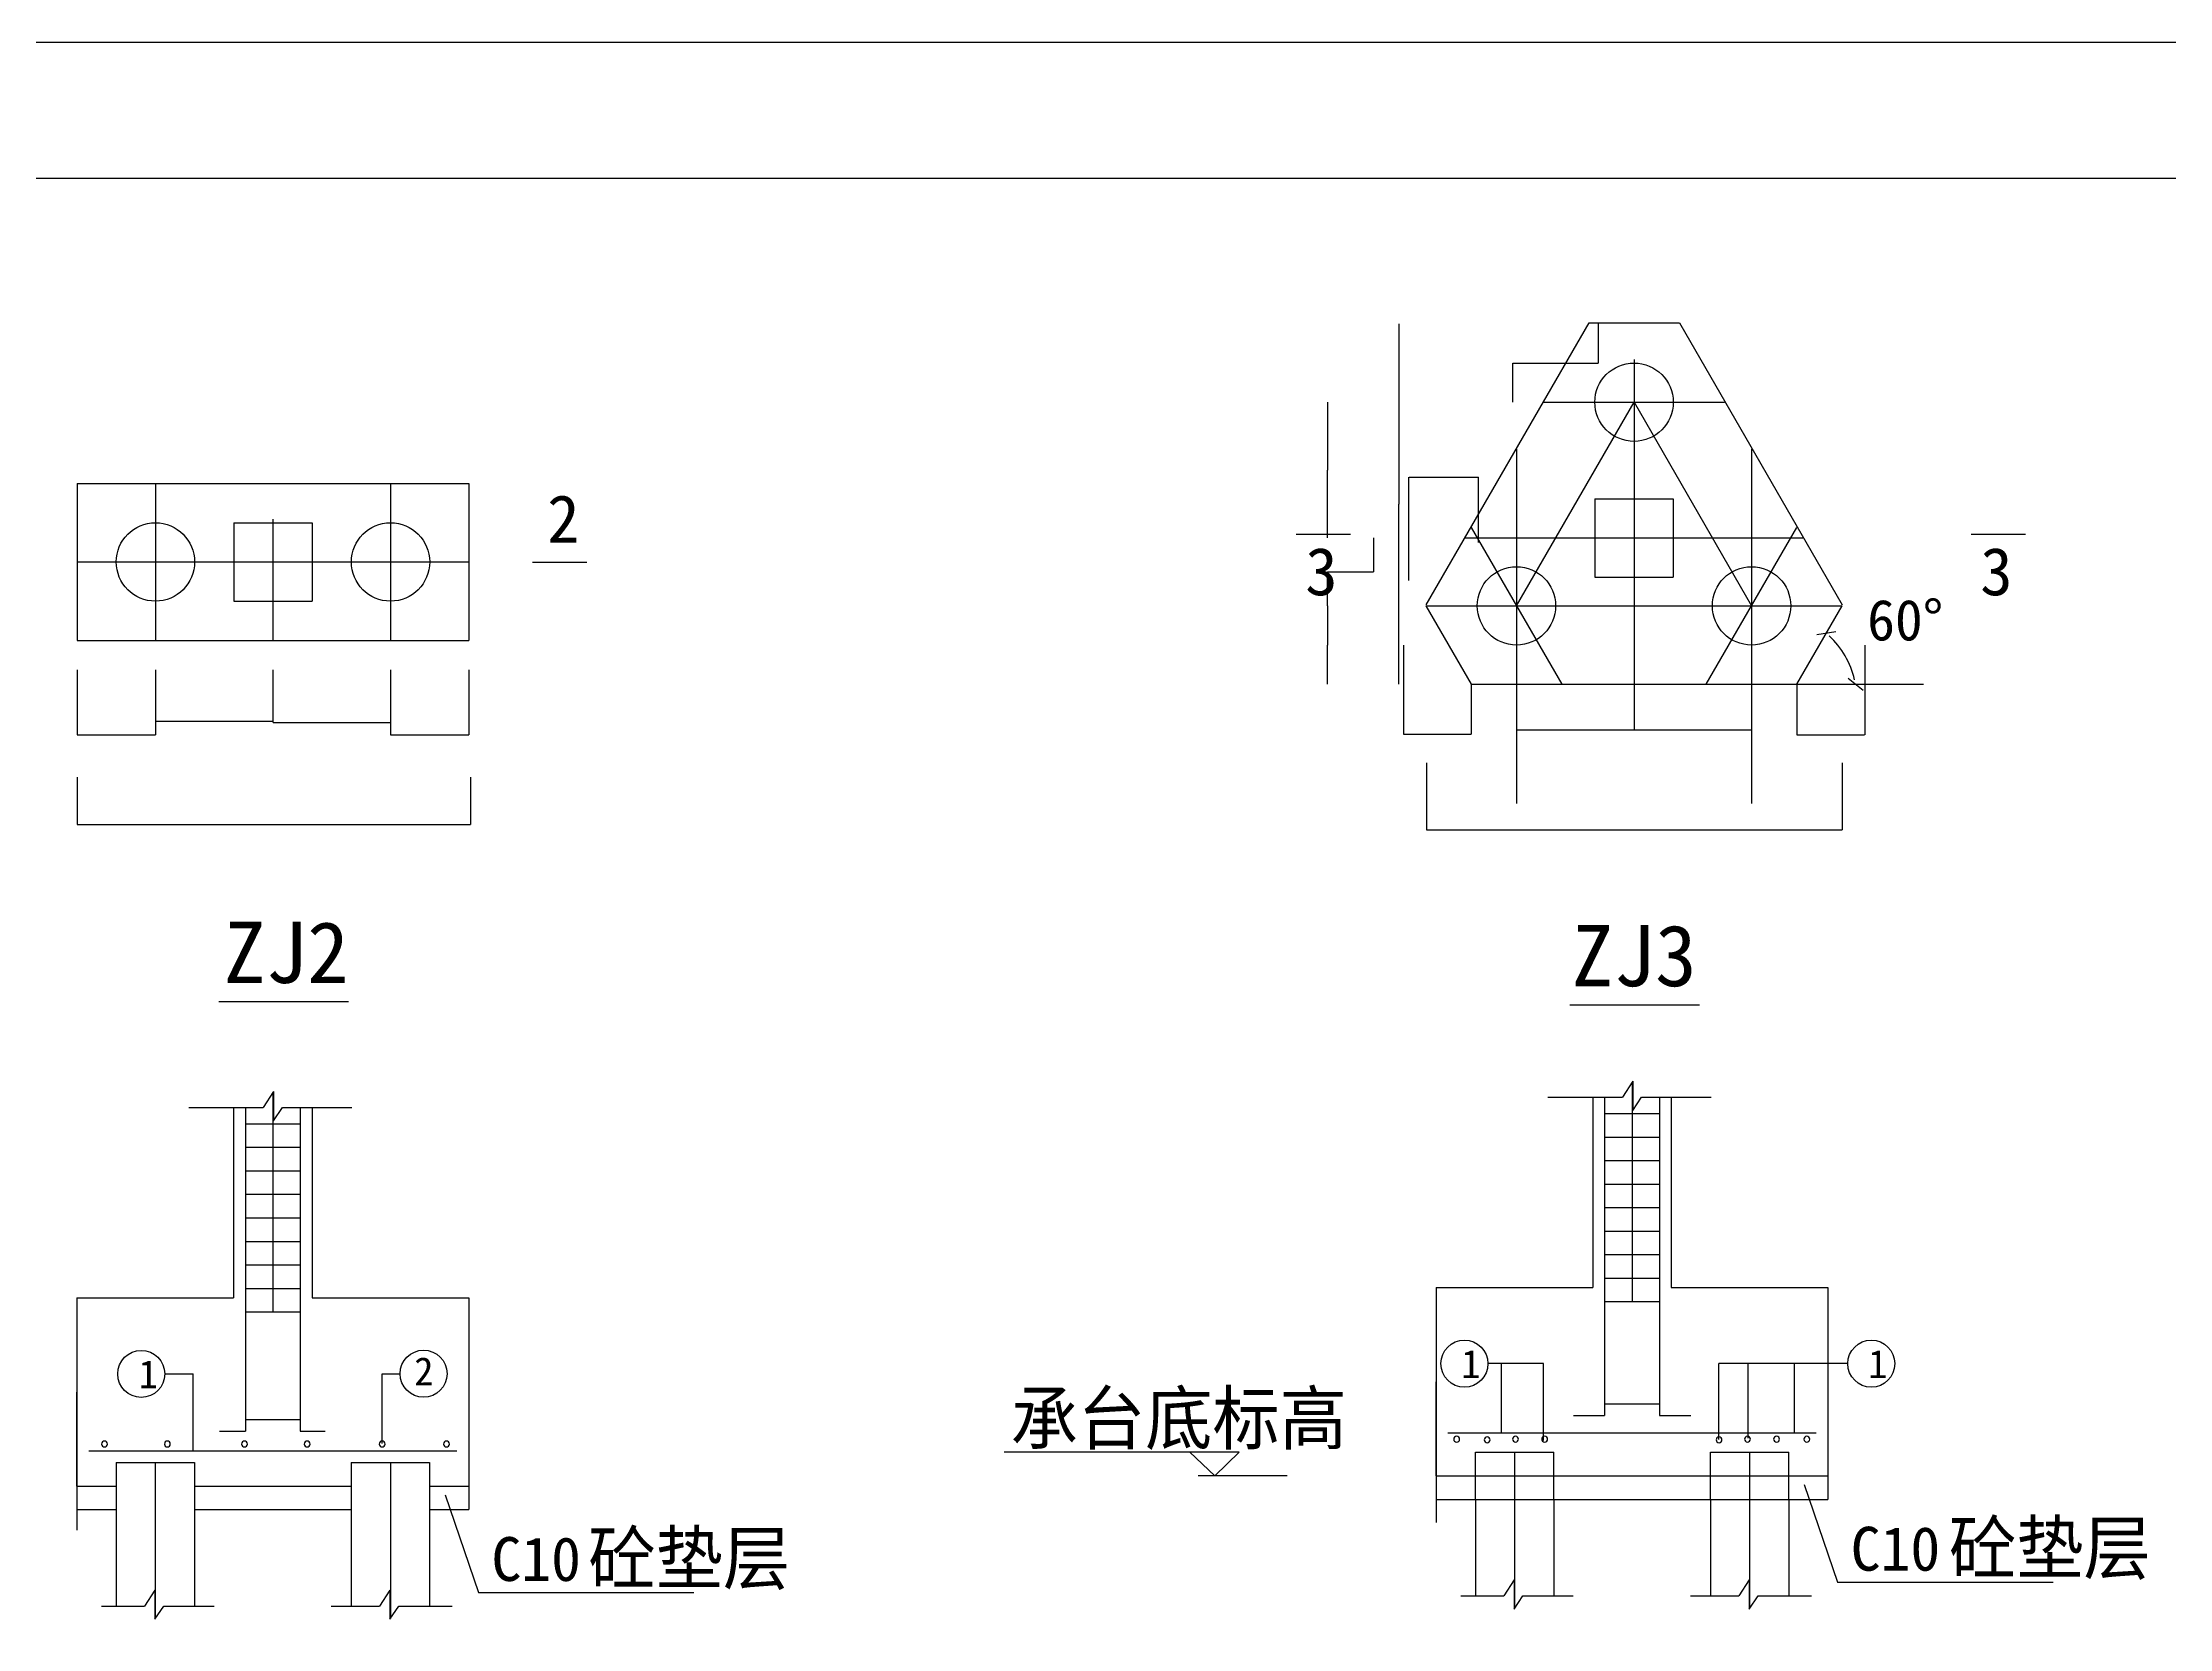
# Model space of a CAD drawing. Header units: metres. Extents: x 4568 to 182545, y -86951 to 35529.
# Drawn here: x 146336 to 157280, y -35072 to -26915 of the extents above; entities that cross this region are included whole.
import ezdxf

# ---------------------------------------------------------------- set-up
doc = ezdxf.new("R2010")
doc.units = ezdxf.units.M
for name, color, linetype in [('AXIS', 9, 'Continuous'), ('CCX', 7, 'Continuous'), ('HZ', 2, 'Continuous'), ('LI', 7, 'Continuous'), ('LIS', 2, 'Continuous'), ('LT', 7, 'Continuous'), ('LTX', 7, 'Continuous'), ('STEEL', 2, 'Continuous'), ('TXT', 7, 'Continuous'), ('ZU', 2, 'Continuous')]:
    doc.layers.add(name, color=color, linetype=linetype)
doc.dimstyles.get("Standard").update_dxf_attribs({"dimtxt": 2.5, "dimasz": 2.5, "dimexe": 1.25, "dimexo": 0.625, "dimtad": 1, "dimcen": 2.5, "dimazin": 3, "dimtfac": 1, "dimtmove": 0, "dimatfit": 3})

# ---------------------------------------------------------------- blocks, each defined once
blk = doc.blocks.new('_CLOSEDFILLED')
at = {"color": 0, "linetype": 'BYBLOCK'}
blk.add_solid([(-1, 0), (0, 0), (-1, 0)], dxfattribs=at)
blk = doc.blocks.new('*D281')
for p, q in [((153337.75, -30013.71), (153337.75, -30472.7)), ((153686.97, -30215.34), (153686.97, -30472.7)), ((153338, -30472.7), (153511.86, -30472.7)), ((153512.86, -30472.7), (153686.72, -30472.7))]:
    blk.add_line(p, q)
at = {"layer": 'Defpoints'}
for p in [(153337.75, -30013.71), (153686.97, -30215.34), (153337.75, -30472.7)]:
    blk.add_point(p, dxfattribs=at)
at = {"layer": 'CCX', "xscale": 0.25, "yscale": 0.25, "rotation": 180}
blk.add_blockref('_CLOSEDFILLED', (153337.75, -30472.7), dxfattribs=at)
at = {"layer": 'CCX', "xscale": 0.25, "yscale": 0.25}
blk.add_blockref('_CLOSEDFILLED', (153686.97, -30472.7), dxfattribs=at)
at = {"layer": 'CCX', "insert": (153512.36, -30472.7), "char_height": 1, "attachment_point": 5}
blk.add_mtext('c', dxfattribs=at)
blk = doc.blocks.new('*D282')
for p, q in [((153506.52, -33318.9), (153506.52, -33802.79)), ((153506.27, -33802.79), (153506.02, -33802.79)), ((153506.52, -34286.68), (153506.52, -33802.79)), ((153506.52, -33802.79), (153506.52, -33802.79)), ((153506.77, -33802.79), (153507.02, -33802.79))]:
    blk.add_line(p, q)
at = {"layer": 'Defpoints'}
for p in [(153506.52, -33318.9), (153506.52, -33802.79), (153506.52, -34286.68)]:
    blk.add_point(p, dxfattribs=at)
at = {"layer": 'CCX', "xscale": 0.25, "yscale": 0.25}
blk.add_blockref('_CLOSEDFILLED', (153506.52, -33802.79), dxfattribs=at)
at = {"layer": 'CCX', "xscale": 0.25, "yscale": 0.25, "rotation": 180}
blk.add_blockref('_CLOSEDFILLED', (153506.52, -33802.79), dxfattribs=at)
at = {"layer": 'CCX', "insert": (153506.52, -33801.665), "char_height": 1, "attachment_point": 5}
blk.add_mtext('H', dxfattribs=at)
blk = doc.blocks.new('*D283')
for p, q in [((153506.52, -34286.68), (153506.52, -34526.2)), ((153506.52, -34407.65), (153506.52, -34526.2)), ((153506.27, -34526.2), (153506.02, -34526.2)), ((153506.52, -34526.2), (153506.52, -34526.2)), ((153506.77, -34526.2), (153507.02, -34526.2))]:
    blk.add_line(p, q)
at = {"layer": 'Defpoints'}
for p in [(153506.52, -34286.68), (153506.52, -34407.65), (153506.52, -34526.2)]:
    blk.add_point(p, dxfattribs=at)
at = {"layer": 'CCX', "xscale": 0.25, "yscale": 0.25}
blk.add_blockref('_CLOSEDFILLED', (153506.52, -34526.2), dxfattribs=at)
at = {"layer": 'CCX', "xscale": 0.25, "yscale": 0.25, "rotation": 180}
blk.add_blockref('_CLOSEDFILLED', (153506.52, -34526.2), dxfattribs=at)
at = {"layer": 'CCX', "insert": (153506.52, -34525.075), "char_height": 1, "attachment_point": 5}
blk.add_mtext('80', dxfattribs=at)
blk = doc.blocks.new('*D284')
for p, q in [((153506.27, -34222.32), (153506.02, -34222.32)), ((153506.52, -34165.71), (153506.52, -34222.32)), ((153506.52, -34286.68), (153506.52, -34222.32)), ((153506.52, -34222.32), (153506.52, -34222.32)), ((153506.77, -34222.32), (153507.02, -34222.32))]:
    blk.add_line(p, q)
at = {"layer": 'Defpoints'}
for p in [(153506.52, -34165.71), (153506.52, -34222.32), (153506.52, -34286.68)]:
    blk.add_point(p, dxfattribs=at)
at = {"layer": 'CCX', "xscale": 0.25, "yscale": 0.25}
blk.add_blockref('_CLOSEDFILLED', (153506.52, -34222.32), dxfattribs=at)
at = {"layer": 'CCX', "xscale": 0.25, "yscale": 0.25, "rotation": 180}
blk.add_blockref('_CLOSEDFILLED', (153506.52, -34222.32), dxfattribs=at)
at = {"layer": 'CCX', "insert": (153506.52, -34221.195), "char_height": 1, "attachment_point": 5}
blk.add_mtext('k', dxfattribs=at)
blk = doc.blocks.new('*D285')
for p, q in [((153506.27, -33962.64), (153506.02, -33962.64)), ((153506.52, -34165.71), (153506.52, -33962.64)), ((153506.52, -34105.22), (153506.52, -33962.64)), ((153506.52, -33962.64), (153506.52, -33962.64)), ((153506.77, -33962.64), (153507.02, -33962.64))]:
    blk.add_line(p, q)
at = {"layer": 'Defpoints'}
for p in [(153506.52, -33962.64), (153506.52, -34105.22), (153506.52, -34165.71)]:
    blk.add_point(p, dxfattribs=at)
at = {"layer": 'CCX', "xscale": 0.25, "yscale": 0.25}
blk.add_blockref('_CLOSEDFILLED', (153506.52, -33962.64), dxfattribs=at)
at = {"layer": 'CCX', "xscale": 0.25, "yscale": 0.25, "rotation": 180}
blk.add_blockref('_CLOSEDFILLED', (153506.52, -33962.64), dxfattribs=at)
at = {"layer": 'CCX', "insert": (153506.52, -33961.515), "char_height": 1, "attachment_point": 5}
blk.add_mtext('35', dxfattribs=at)
blk = doc.blocks.new('*D286')
for p, q in [((153183.87, -29462.9), (153183.87, -29637.5)), ((152946.89, -29812.1), (152946.89, -29637.5)), ((152947.14, -29637.5), (153064.88, -29637.5)), ((153065.88, -29637.5), (153183.62, -29637.5))]:
    blk.add_line(p, q)
at = {"layer": 'Defpoints'}
for p in [(153183.87, -29462.9), (152946.89, -29637.5), (152946.89, -29812.1)]:
    blk.add_point(p, dxfattribs=at)
at = {"layer": 'CCX', "xscale": 0.25, "yscale": 0.25, "rotation": 180}
blk.add_blockref('_CLOSEDFILLED', (152946.89, -29637.5), dxfattribs=at)
at = {"layer": 'CCX', "xscale": 0.25, "yscale": 0.25}
blk.add_blockref('_CLOSEDFILLED', (153183.87, -29637.5), dxfattribs=at)
at = {"layer": 'CCX', "insert": (153065.38, -29637.5), "char_height": 1, "attachment_point": 5}
blk.add_mtext('f', dxfattribs=at)
blk = doc.blocks.new('*D287')
for p, q in [((153314.62, -28361.25), (153314.62, -29288.3)), ((153314.37, -29288.3), (153314.12, -29288.3)), ((153314.62, -30215.34), (153314.62, -29288.3)), ((153314.62, -29288.3), (153314.62, -29288.3)), ((153314.87, -29288.3), (153315.12, -29288.3))]:
    blk.add_line(p, q)
at = {"layer": 'Defpoints'}
for p in [(153314.62, -28361.25), (153314.62, -29288.3), (153314.62, -30215.34)]:
    blk.add_point(p, dxfattribs=at)
at = {"xscale": 0.25, "yscale": 0.25}
blk.add_blockref('_CLOSEDFILLED', (153314.62, -29288.3), dxfattribs=at)
at = {"xscale": 0.25, "yscale": 0.25, "rotation": 180}
blk.add_blockref('_CLOSEDFILLED', (153314.62, -29288.3), dxfattribs=at)
at = {"insert": (153314.62, -29287.175), "char_height": 1, "attachment_point": 5}
blk.add_mtext('B', dxfattribs=at)
blk = doc.blocks.new('*D336')
for p, q in [((146512.44, -33371.73), (146512.44, -33855.62)), ((146512.19, -33855.62), (146511.94, -33855.62)), ((146512.44, -34339.5), (146512.44, -33855.62)), ((146512.44, -33855.62), (146512.44, -33855.62)), ((146512.69, -33855.62), (146512.94, -33855.62))]:
    blk.add_line(p, q)
at = {"layer": 'Defpoints'}
for p in [(146512.44, -33371.73), (146512.44, -33855.62), (146512.44, -34339.5)]:
    blk.add_point(p, dxfattribs=at)
at = {"layer": 'CCX', "xscale": 0.25, "yscale": 0.25}
blk.add_blockref('_CLOSEDFILLED', (146512.44, -33855.62), dxfattribs=at)
at = {"layer": 'CCX', "xscale": 0.25, "yscale": 0.25, "rotation": 180}
blk.add_blockref('_CLOSEDFILLED', (146512.44, -33855.62), dxfattribs=at)
at = {"layer": 'CCX', "insert": (146512.44, -33854.495), "char_height": 1, "attachment_point": 5}
blk.add_mtext('H', dxfattribs=at)
blk = doc.blocks.new('*D338')
for p, q in [((146512.44, -34218.53), (146512.44, -34256.21)), ((146512.19, -34256.21), (146511.94, -34256.21)), ((146512.44, -34339.5), (146512.44, -34256.21)), ((146512.44, -34256.21), (146512.44, -34256.21)), ((146512.69, -34256.21), (146512.94, -34256.21))]:
    blk.add_line(p, q)
at = {"layer": 'Defpoints'}
for p in [(146512.44, -34218.53), (146512.44, -34256.21), (146512.44, -34339.5)]:
    blk.add_point(p, dxfattribs=at)
at = {"layer": 'CCX', "xscale": 0.25, "yscale": 0.25}
blk.add_blockref('_CLOSEDFILLED', (146512.44, -34256.21), dxfattribs=at)
at = {"layer": 'CCX', "xscale": 0.25, "yscale": 0.25, "rotation": 180}
blk.add_blockref('_CLOSEDFILLED', (146512.44, -34256.21), dxfattribs=at)
at = {"layer": 'CCX', "insert": (146512.44, -34255.085), "char_height": 1, "attachment_point": 5}
blk.add_mtext('k', dxfattribs=at)
blk = doc.blocks.new('*D339')
for p, q in [((146512.44, -34339.5), (146512.44, -34564.24)), ((146512.44, -34460.47), (146512.44, -34564.24)), ((146512.19, -34564.24), (146511.94, -34564.24)), ((146512.44, -34564.24), (146512.44, -34564.24)), ((146512.69, -34564.24), (146512.94, -34564.24))]:
    blk.add_line(p, q)
at = {"layer": 'Defpoints'}
for p in [(146512.44, -34339.5), (146512.44, -34460.47), (146512.44, -34564.24)]:
    blk.add_point(p, dxfattribs=at)
at = {"layer": 'CCX', "xscale": 0.25, "yscale": 0.25}
blk.add_blockref('_CLOSEDFILLED', (146512.44, -34564.24), dxfattribs=at)
at = {"layer": 'CCX', "xscale": 0.25, "yscale": 0.25, "rotation": 180}
blk.add_blockref('_CLOSEDFILLED', (146512.44, -34564.24), dxfattribs=at)
at = {"layer": 'CCX', "insert": (146512.44, -34563.115), "char_height": 1, "attachment_point": 5}
blk.add_mtext('80', dxfattribs=at)
blk = doc.blocks.new('*D340')
for p, q in [((146512.19, -34032.18), (146511.94, -34032.18)), ((146512.44, -34218.53), (146512.44, -34032.18)), ((146512.44, -34158.05), (146512.44, -34032.18)), ((146512.44, -34032.18), (146512.44, -34032.18)), ((146512.69, -34032.18), (146512.94, -34032.18))]:
    blk.add_line(p, q)
at = {"layer": 'Defpoints'}
for p in [(146512.44, -34032.18), (146512.44, -34158.05), (146512.44, -34218.53)]:
    blk.add_point(p, dxfattribs=at)
at = {"layer": 'CCX', "xscale": 0.25, "yscale": 0.25}
blk.add_blockref('_CLOSEDFILLED', (146512.44, -34032.18), dxfattribs=at)
at = {"layer": 'CCX', "xscale": 0.25, "yscale": 0.25, "rotation": 180}
blk.add_blockref('_CLOSEDFILLED', (146512.44, -34032.18), dxfattribs=at)
at = {"layer": 'CCX', "insert": (146512.44, -34031.055), "char_height": 1, "attachment_point": 5}
blk.add_mtext('35', dxfattribs=at)
blk = doc.blocks.new('*D379')
for p, q in [((146513.12, -30692.63), (146513.12, -30936.47)), ((148537.44, -30692.63), (148537.44, -30936.47)), ((146513.37, -30936.47), (147524.78, -30936.47)), ((147525.78, -30936.47), (148537.19, -30936.47))]:
    blk.add_line(p, q)
at = {"layer": 'Defpoints'}
for p in [(146513.12, -30692.63), (148537.44, -30692.63), (146513.12, -30936.47)]:
    blk.add_point(p, dxfattribs=at)
at = {"xscale": 0.25, "yscale": 0.25, "rotation": 180}
blk.add_blockref('_CLOSEDFILLED', (146513.12, -30936.47), dxfattribs=at)
at = {"xscale": 0.25, "yscale": 0.25}
blk.add_blockref('_CLOSEDFILLED', (148537.44, -30936.47), dxfattribs=at)
at = {"insert": (147525.28, -30936.47), "char_height": 1, "attachment_point": 5}
blk.add_mtext('A', dxfattribs=at)
blk = doc.blocks.new('*D380')
for p, q in [((147521.22, -30141.39), (147521.22, -30411.97)), ((148126.08, -30141.39), (148126.08, -30411.97)), ((147521.47, -30411.97), (147823.15, -30411.97)), ((147824.15, -30411.97), (148125.83, -30411.97))]:
    blk.add_line(p, q)
at = {"layer": 'Defpoints'}
for p in [(147521.22, -30141.39), (148126.08, -30141.39), (147521.22, -30411.97)]:
    blk.add_point(p, dxfattribs=at)
at = {"layer": 'CCX', "xscale": 0.25, "yscale": 0.25, "rotation": 180}
blk.add_blockref('_CLOSEDFILLED', (147521.22, -30411.97), dxfattribs=at)
at = {"layer": 'CCX', "xscale": 0.25, "yscale": 0.25}
blk.add_blockref('_CLOSEDFILLED', (148126.08, -30411.97), dxfattribs=at)
at = {"layer": 'CCX', "insert": (147823.65, -30411.97), "char_height": 1, "attachment_point": 5}
blk.add_mtext('e', dxfattribs=at)
blk = doc.blocks.new('*D381')
for p, q in [((146513.12, -30141.39), (146513.12, -30474.91)), ((146916.36, -30141.39), (146916.36, -30474.91)), ((146513.37, -30474.91), (146714.24, -30474.91)), ((146715.24, -30474.91), (146916.11, -30474.91))]:
    blk.add_line(p, q)
at = {"layer": 'Defpoints'}
for p in [(146513.12, -30141.39), (146916.36, -30141.39), (146513.12, -30474.91)]:
    blk.add_point(p, dxfattribs=at)
at = {"layer": 'CCX', "xscale": 0.25, "yscale": 0.25, "rotation": 180}
blk.add_blockref('_CLOSEDFILLED', (146513.12, -30474.91), dxfattribs=at)
at = {"layer": 'CCX', "xscale": 0.25, "yscale": 0.25}
blk.add_blockref('_CLOSEDFILLED', (146916.36, -30474.91), dxfattribs=at)
at = {"layer": 'CCX', "insert": (146714.74, -30474.91), "char_height": 1, "attachment_point": 5}
blk.add_mtext('c', dxfattribs=at)
blk = doc.blocks.new('*D382')
for p, q in [((146916.36, -30141.39), (146916.36, -30404.44)), ((147521.22, -30141.39), (147521.22, -30404.44)), ((146916.61, -30404.44), (147218.29, -30404.44)), ((147219.29, -30404.44), (147520.97, -30404.44))]:
    blk.add_line(p, q)
at = {"layer": 'Defpoints'}
for p in [(146916.36, -30141.39), (147521.22, -30141.39), (146916.36, -30404.44)]:
    blk.add_point(p, dxfattribs=at)
at = {"layer": 'CCX', "xscale": 0.25, "yscale": 0.25, "rotation": 180}
blk.add_blockref('_CLOSEDFILLED', (146916.36, -30404.44), dxfattribs=at)
at = {"layer": 'CCX', "xscale": 0.25, "yscale": 0.25}
blk.add_blockref('_CLOSEDFILLED', (147521.22, -30404.44), dxfattribs=at)
at = {"layer": 'CCX', "insert": (147218.79, -30404.44), "char_height": 1, "attachment_point": 5}
blk.add_mtext('e', dxfattribs=at)
blk = doc.blocks.new('*D383')
for p, q in [((148126.08, -30141.39), (148126.08, -30474.91)), ((148529.32, -30141.39), (148529.32, -30474.91)), ((148126.33, -30474.91), (148327.2, -30474.91)), ((148328.2, -30474.91), (148529.07, -30474.91))]:
    blk.add_line(p, q)
at = {"layer": 'Defpoints'}
for p in [(148126.08, -30141.39), (148529.32, -30141.39), (148126.08, -30474.91)]:
    blk.add_point(p, dxfattribs=at)
at = {"layer": 'CCX', "xscale": 0.25, "yscale": 0.25, "rotation": 180}
blk.add_blockref('_CLOSEDFILLED', (148126.08, -30474.91), dxfattribs=at)
at = {"layer": 'CCX', "xscale": 0.25, "yscale": 0.25}
blk.add_blockref('_CLOSEDFILLED', (148529.32, -30474.91), dxfattribs=at)
at = {"layer": 'CCX', "insert": (148327.7, -30474.91), "char_height": 1, "attachment_point": 5}
blk.add_mtext('c', dxfattribs=at)
blk = doc.blocks.new('*D384')
for p, q in [((152946.89, -28764.49), (152946.89, -29113.69)), ((152946.64, -29113.69), (152946.39, -29113.69)), ((152946.89, -29462.9), (152946.89, -29113.69)), ((152946.89, -29113.69), (152946.89, -29113.69)), ((152947.14, -29113.69), (152947.39, -29113.69))]:
    blk.add_line(p, q)
at = {"layer": 'Defpoints'}
for p in [(152946.89, -28764.49), (152946.89, -29113.69), (152946.89, -29462.9)]:
    blk.add_point(p, dxfattribs=at)
at = {"layer": 'CCX', "xscale": 0.25, "yscale": 0.25}
blk.add_blockref('_CLOSEDFILLED', (152946.89, -29113.69), dxfattribs=at)
at = {"layer": 'CCX', "xscale": 0.25, "yscale": 0.25, "rotation": 180}
blk.add_blockref('_CLOSEDFILLED', (152946.89, -29113.69), dxfattribs=at)
at = {"layer": 'CCX', "insert": (152946.89, -29112.565), "char_height": 1, "attachment_point": 5}
blk.add_mtext('2f', dxfattribs=at)
blk = doc.blocks.new('*D385')
for p, q in [((152946.89, -29812.1), (152946.89, -30013.72)), ((152946.64, -30013.72), (152946.39, -30013.72)), ((152946.89, -30215.34), (152946.89, -30013.72)), ((152946.89, -30013.72), (152946.89, -30013.72)), ((152947.14, -30013.72), (152947.39, -30013.72))]:
    blk.add_line(p, q)
at = {"layer": 'Defpoints'}
for p in [(152946.89, -29812.1), (152946.89, -30013.72), (152946.89, -30215.34)]:
    blk.add_point(p, dxfattribs=at)
at = {"layer": 'CCX', "xscale": 0.25, "yscale": 0.25}
blk.add_blockref('_CLOSEDFILLED', (152946.89, -30013.72), dxfattribs=at)
at = {"layer": 'CCX', "xscale": 0.25, "yscale": 0.25, "rotation": 180}
blk.add_blockref('_CLOSEDFILLED', (152946.89, -30013.72), dxfattribs=at)
at = {"layer": 'CCX', "insert": (152946.89, -30012.595), "char_height": 1, "attachment_point": 5}
blk.add_mtext('c', dxfattribs=at)
blk = doc.blocks.new('*D396')
for p, q in [((155711.52, -30013.71), (155711.52, -30475.79)), ((155362.3, -30215.34), (155362.3, -30475.79)), ((155362.55, -30475.79), (155536.41, -30475.79)), ((155537.41, -30475.79), (155711.27, -30475.79))]:
    blk.add_line(p, q)
at = {"layer": 'Defpoints'}
for p in [(155711.52, -30013.71), (155362.3, -30215.34), (155362.3, -30475.79)]:
    blk.add_point(p, dxfattribs=at)
at = {"layer": 'CCX', "xscale": 0.25, "yscale": 0.25, "rotation": 180}
blk.add_blockref('_CLOSEDFILLED', (155362.3, -30475.79), dxfattribs=at)
at = {"layer": 'CCX', "xscale": 0.25, "yscale": 0.25}
blk.add_blockref('_CLOSEDFILLED', (155711.52, -30475.79), dxfattribs=at)
at = {"layer": 'CCX', "insert": (155536.91, -30475.79), "char_height": 1, "attachment_point": 5}
blk.add_mtext('c', dxfattribs=at)
blk = doc.blocks.new('*D397')
for p, q in [((153456.63, -30620.09), (153456.63, -30964.34)), ((155595.71, -30620.09), (155595.71, -30964.34)), ((153456.88, -30964.34), (154525.67, -30964.34)), ((154526.67, -30964.34), (155595.46, -30964.34))]:
    blk.add_line(p, q)
at = {"layer": 'Defpoints'}
for p in [(153456.63, -30620.09), (155595.71, -30620.09), (153456.63, -30964.34)]:
    blk.add_point(p, dxfattribs=at)
at = {"xscale": 0.25, "yscale": 0.25, "rotation": 180}
blk.add_blockref('_CLOSEDFILLED', (153456.63, -30964.34), dxfattribs=at)
at = {"xscale": 0.25, "yscale": 0.25}
blk.add_blockref('_CLOSEDFILLED', (155595.71, -30964.34), dxfattribs=at)
at = {"insert": (154526.17, -30964.34), "char_height": 1, "attachment_point": 5}
blk.add_mtext('A', dxfattribs=at)
blk = doc.blocks.new('*D398')
for p, q in [((154524.64, -30215.34), (154524.64, -30448.85)), ((155129.49, -30215.34), (155129.49, -30448.85)), ((154524.89, -30448.85), (154826.565, -30448.85)), ((154827.565, -30448.85), (155129.24, -30448.85))]:
    blk.add_line(p, q)
at = {"layer": 'Defpoints'}
for p in [(154524.64, -30215.34), (155129.49, -30215.34), (154524.64, -30448.85)]:
    blk.add_point(p, dxfattribs=at)
at = {"layer": 'CCX', "xscale": 0.25, "yscale": 0.25, "rotation": 180}
blk.add_blockref('_CLOSEDFILLED', (154524.64, -30448.85), dxfattribs=at)
at = {"layer": 'CCX', "xscale": 0.25, "yscale": 0.25}
blk.add_blockref('_CLOSEDFILLED', (155129.49, -30448.85), dxfattribs=at)
at = {"layer": 'CCX', "insert": (154827.065, -30448.85), "char_height": 1, "attachment_point": 5}
blk.add_mtext('e', dxfattribs=at)
blk = doc.blocks.new('*D399')
for p, q in [((153366.65, -29681.68), (153366.65, -29150.47)), ((153366.9, -29150.47), (153545.03, -29150.47)), ((153546.03, -29150.47), (153724.16, -29150.47)), ((153724.41, -29485.59), (153724.41, -29150.47))]:
    blk.add_line(p, q)
at = {"layer": 'Defpoints'}
for p in [(153366.65, -29150.47), (153724.41, -29485.59), (153366.65, -29681.68)]:
    blk.add_point(p, dxfattribs=at)
at = {"xscale": 0.25, "yscale": 0.25, "rotation": 180}
blk.add_blockref('_CLOSEDFILLED', (153366.65, -29150.47), dxfattribs=at)
at = {"xscale": 0.25, "yscale": 0.25}
blk.add_blockref('_CLOSEDFILLED', (153724.41, -29150.47), dxfattribs=at)
at = {"insert": (153545.53, -29150.47), "char_height": 1, "attachment_point": 5}
blk.add_mtext('c', dxfattribs=at)
blk = doc.blocks.new('*D400')
for p, q in [((153919.78, -30215.34), (153919.78, -30448.85)), ((154524.64, -30215.34), (154524.64, -30448.85)), ((153920.03, -30448.85), (154221.71, -30448.85)), ((154222.71, -30448.85), (154524.39, -30448.85))]:
    blk.add_line(p, q)
at = {"layer": 'Defpoints'}
for p in [(153919.78, -30215.34), (154524.64, -30215.34), (153919.78, -30448.85)]:
    blk.add_point(p, dxfattribs=at)
at = {"layer": 'CCX', "xscale": 0.25, "yscale": 0.25, "rotation": 180}
blk.add_blockref('_CLOSEDFILLED', (153919.78, -30448.85), dxfattribs=at)
at = {"layer": 'CCX', "xscale": 0.25, "yscale": 0.25}
blk.add_blockref('_CLOSEDFILLED', (154524.64, -30448.85), dxfattribs=at)
at = {"layer": 'CCX', "insert": (154222.21, -30448.85), "char_height": 1, "attachment_point": 5}
blk.add_mtext('e', dxfattribs=at)
blk = doc.blocks.new('*D401')
for p, q in [((154340.25, -28361.25), (154340.25, -28562.87)), ((153900.83, -28764.49), (153900.83, -28562.87)), ((153901.08, -28562.87), (154120.04, -28562.87)), ((154121.04, -28562.87), (154340, -28562.87))]:
    blk.add_line(p, q)
at = {"layer": 'Defpoints'}
for p in [(154340.25, -28361.25), (153900.83, -28562.87), (153900.83, -28764.49)]:
    blk.add_point(p, dxfattribs=at)
at = {"layer": 'CCX', "xscale": 0.25, "yscale": 0.25, "rotation": 180}
blk.add_blockref('_CLOSEDFILLED', (153900.83, -28562.87), dxfattribs=at)
at = {"layer": 'CCX', "xscale": 0.25, "yscale": 0.25}
blk.add_blockref('_CLOSEDFILLED', (154340.25, -28562.87), dxfattribs=at)
at = {"layer": 'CCX', "insert": (154120.54, -28562.87), "char_height": 1, "attachment_point": 5}
blk.add_mtext('c', dxfattribs=at)

msp = doc.modelspace()

# ---------------------------------------------------------------- linework, layer by layer
for points in [[(134237.4, -56244.64), (175817.4, -56244.64), (175817.4, -26914.64), (134237.4, -26914.64)], [(135987.4, -55544.64), (175117.4, -55544.64), (175117.4, -27614.64), (135987.4, -27614.64)]]:
    msp.add_lwpolyline(points, close=True)
for points in [[(155562.53, -29946.18), (155464.58, -29960.57)], [(155625.99, -30184.63), (155703.62, -30246.06)]]:
    msp.add_lwpolyline(points)
msp.add_arc((155217.83, -30296.01), 453.75, 13.29, 46.71)
at = {"layer": 'AXIS'}
for p, q in [((154524.64, -28544.25), (154524.64, -30215.34)), ((153919.78, -29812.1), (154524.64, -28764.49)), ((154059.01, -28764.49), (154990.26, -28764.49)), ((154524.64, -28764.49), (155129.49, -29812.1)), ((153919.78, -29005.64), (153919.78, -30828.03)), ((155129.49, -29005.64), (155129.49, -30828.03)), ((146916.36, -29183.02), (146916.36, -29989.49)), ((148126.08, -29183.02), (148126.08, -29989.49)), ((147521.22, -29366.01), (147521.22, -29989.49)), ((153686.96, -29408.87), (154152.59, -30215.34)), ((154896.68, -30215.34), (155362.31, -29408.87)), ((153655.77, -29462.9), (155393.5, -29462.9)), ((146513.12, -29586.25), (148529.32, -29586.25)), ((153454.24, -29812.1), (155595.03, -29812.1)), ((155362.3, -30215.34), (156014.78, -30215.34)), ((154514.62, -32262.84), (154514.62, -33390.83)), ((147520.54, -32315.67), (147520.54, -33443.65)), ((146915.68, -34218.53), (146915.68, -35021.01)), ((148125.4, -34218.53), (148125.4, -35021.01)), ((153909.76, -34165.71), (153909.76, -34968.19)), ((155119.47, -34165.71), (155119.47, -34968.19))]:
    msp.add_line(p, q, dxfattribs=at)
at = {"layer": 'LI'}
for centre in [(154524.64, -28764.49), (146916.36, -29586.25), (148126.08, -29586.25), (153919.78, -29812.1), (155129.49, -29812.1)]:
    msp.add_circle(centre, 201.62, dxfattribs=at)
at = {"layer": 'LIS'}
for p, q in [((153455.52, -29806.99), (154293.2, -28356.13)), ((154293.2, -28356.13), (154758.81, -28356.13)), ((154758.81, -28356.13), (155596.49, -29806.99)), ((146513.12, -29183.02), (148529.32, -29183.02)), ((146513.12, -29183.02), (146513.12, -29989.49)), ((148529.32, -29183.02), (148529.32, -29989.49)), ((153454.15, -29812.1), (153686.97, -30215.34)), ((155362.3, -30215.34), (155595.12, -29812.1)), ((146513.12, -29989.49), (148529.32, -29989.49)), ((153686.97, -30215.34), (155362.3, -30215.34)), ((147318.92, -32391.88), (147318.92, -33371.73)), ((147722.16, -32391.88), (147722.16, -33371.73)), ((154313, -32339.06), (154313, -33318.9)), ((154716.24, -32339.06), (154716.24, -33318.9)), ((146512.44, -33371.73), (146512.44, -34460.47)), ((146512.44, -33371.73), (147318.92, -33371.73)), ((147722.16, -33371.73), (148528.64, -33371.73)), ((148528.64, -33371.73), (148528.64, -34460.47)), ((153506.52, -33318.9), (153506.52, -34407.65)), ((153506.52, -33318.9), (154313, -33318.9)), ((154716.24, -33318.9), (155522.71, -33318.9)), ((155522.71, -33318.9), (155522.71, -34407.65)), ((146714.06, -34218.53), (146714.06, -34956.32)), ((146714.06, -34218.53), (147117.3, -34218.53)), ((147117.3, -34218.53), (147117.3, -34956.32)), ((147923.78, -34218.53), (147923.78, -34956.32)), ((147923.78, -34218.53), (148327.02, -34218.53)), ((148327.02, -34218.53), (148327.02, -34956.32)), ((146512.44, -34339.5), (146714.06, -34339.5)), ((147117.3, -34339.5), (147923.78, -34339.5)), ((148327.02, -34339.5), (148528.64, -34339.5)), ((153506.52, -34286.68), (155522.71, -34286.68)), ((146512.44, -34460.47), (146714.06, -34460.47)), ((147117.3, -34460.47), (147923.78, -34460.47)), ((148327.02, -34460.47), (148528.64, -34460.47)), ((153506.52, -34407.65), (155522.71, -34407.65))]:
    msp.add_line(p, q, dxfattribs=at)
at = {"layer": 'LT'}
for p, q in [((154518.16, -32257.4), (154464.96, -32339.06)), ((154518.16, -32257.4), (154518.16, -32407.55)), ((147087.86, -32391.88), (147470.88, -32391.88)), ((147524.09, -32310.22), (147470.88, -32391.88)), ((147524.09, -32310.22), (147524.09, -32460.37)), ((147524.09, -32460.37), (147569.77, -32391.88)), ((147569.77, -32391.88), (147927.36, -32391.88)), ((154081.94, -32339.06), (154464.96, -32339.06)), ((154518.16, -32407.55), (154563.85, -32339.06)), ((154563.85, -32339.06), (154921.44, -32339.06)), ((146964.14, -33762.63), (147110.49, -33762.63)), ((147110.49, -34158.05), (147110.49, -33762.63)), ((148082.86, -33761.44), (148175.17, -33761.44)), ((148082.86, -34120.88), (148082.86, -33761.44)), ((154058.46, -33709.81), (153773, -33709.81)), ((153842.65, -34065.11), (153842.65, -33709.81)), ((154058.46, -34105.22), (154058.46, -33709.81)), ((155624.61, -33709.81), (154961.15, -33709.81)), ((154961.15, -34100.35), (154961.15, -33709.81)), ((155111.7, -34093.51), (155111.7, -33709.81)), ((155351.2, -34065.11), (155351.2, -33709.81)), ((152493.34, -34165.71), (151283.35, -34165.71)), ((152367.92, -34286.68), (152238.79, -34165.71)), ((152493.34, -34165.71), (152367.92, -34286.68)), ((152740.72, -34286.68), (152282.54, -34286.68)), ((155400.68, -34331.83), (155572.23, -34833.63)), ((148406.6, -34384.65), (148578.15, -34886.46)), ((153708.14, -34407.65), (153708.14, -34903.5)), ((154111.38, -34407.65), (154111.38, -34903.5)), ((154917.85, -34407.65), (154917.85, -34903.5)), ((155321.09, -34407.65), (155321.09, -34903.5)), ((146913.14, -34874.66), (146859.94, -34956.32)), ((146913.14, -34874.66), (146913.14, -35024.81)), ((148122.86, -34874.66), (148069.66, -34956.32)), ((148122.86, -34874.66), (148122.86, -35024.81)), ((148578.15, -34886.46), (149686.74, -34886.46)), ((153633.76, -34903.5), (153854.02, -34903.5)), ((153907.22, -34821.84), (153854.02, -34903.5)), ((153907.22, -34821.84), (153907.22, -34971.99)), ((153907.22, -34971.99), (153952.91, -34903.5)), ((153952.91, -34903.5), (154211.86, -34903.5)), ((154814.64, -34903.5), (155063.73, -34903.5)), ((155116.94, -34821.84), (155063.73, -34903.5)), ((155116.94, -34821.84), (155116.94, -34971.99)), ((155116.94, -34971.99), (155162.63, -34903.5)), ((155162.63, -34903.5), (155438.09, -34903.5)), ((155572.23, -34833.63), (156680.82, -34833.63)), ((146639.68, -34956.32), (146859.94, -34956.32)), ((146913.14, -35024.81), (146958.83, -34956.32)), ((146958.83, -34956.32), (147217.79, -34956.32)), ((147820.57, -34956.32), (148069.66, -34956.32)), ((148122.86, -35024.81), (148168.55, -34956.32)), ((148168.55, -34956.32), (148444.01, -34956.32))]:
    msp.add_line(p, q, dxfattribs=at)
for points in [[(152786.16, -29442.65), (153066, -29442.65)], [(156259.25, -29442.65), (156539.09, -29442.65)], [(148857.23, -29587.46), (149137.06, -29587.46)], [(147242.65, -31847.08), (147909.1, -31847.08)], [(154194.48, -31863.79), (154860.93, -31863.79)]]:
    msp.add_lwpolyline(points, dxfattribs=at)
for points in [[(146639.4, -34123.05, 1), (146669.64, -34123.05, 1)], [(146962.81, -34123.05, 1), (146993.05, -34123.05, 1)], [(147359.53, -34123.05, 1), (147389.77, -34123.05, 1)], [(147682.12, -34123.05, 1), (147712.36, -34123.05, 1)], [(148067.63, -34123.05, 1), (148097.87, -34123.05, 1)], [(148398.69, -34123.05, 1), (148428.94, -34123.05, 1)], [(153596.87, -34098.31, 1), (153627.11, -34098.31, 1)], [(153753.8, -34101.55, 1), (153784.05, -34101.55, 1)], [(153899.95, -34098.07, 1), (153930.19, -34098.07, 1)], [(154049.89, -34098.07, 1), (154080.13, -34098.07, 1)], [(154947.08, -34101.55, 1), (154977.33, -34101.55, 1)], [(155093.23, -34098.07, 1), (155123.48, -34098.07, 1)], [(155243.17, -34098.07, 1), (155273.42, -34098.07, 1)], [(155398.56, -34098.3, 1), (155428.8, -34098.3, 1)]]:
    msp.add_lwpolyline(points, format="xyb", close=True, dxfattribs=at)
for centre in [(153652.02, -33709.81), (155745.58, -33709.81), (146843.17, -33762.63), (148296.14, -33761.44)]:
    msp.add_circle(centre, 120.97, dxfattribs=at)
at = {"layer": 'LTX'}
for p, q in [((153708.14, -34165.71), (154111.38, -34165.71)), ((153708.14, -34407.65), (153708.14, -34165.71)), ((154111.38, -34407.65), (154111.38, -34165.71)), ((154917.85, -34407.65), (154917.85, -34165.71)), ((154917.85, -34165.71), (155321.09, -34165.71)), ((155321.09, -34407.65), (155321.09, -34165.71))]:
    msp.add_line(p, q, dxfattribs=at)
at = {"layer": 'STEEL'}
for p, q in [((147379.4, -32391.88), (147379.4, -34057.24)), ((147661.67, -32391.88), (147661.67, -34057.24)), ((154373.48, -32339.06), (154373.48, -33976.33)), ((154655.75, -32339.06), (154655.75, -33976.33)), ((147379.4, -32475.88), (147661.67, -32475.88)), ((154373.48, -32423.06), (154655.75, -32423.06)), ((147379.4, -32596.85), (147661.67, -32596.85)), ((154373.48, -32544.03), (154655.75, -32544.03)), ((147379.4, -32717.82), (147661.67, -32717.82)), ((154373.48, -32665), (154655.75, -32665)), ((154373.48, -32785.97), (154655.75, -32785.97)), ((147379.4, -32838.8), (147661.67, -32838.8)), ((154373.48, -32906.94), (154655.75, -32906.94)), ((147379.4, -32959.77), (147661.67, -32959.77)), ((154373.48, -33027.92), (154655.75, -33027.92)), ((147379.4, -33080.74), (147661.67, -33080.74)), ((154373.48, -33148.89), (154655.75, -33148.89)), ((147379.4, -33201.71), (147661.67, -33201.71)), ((154373.48, -33269.86), (154655.75, -33269.86)), ((147379.4, -33322.68), (147661.67, -33322.68)), ((147379.4, -33443.65), (147661.67, -33443.65)), ((154373.48, -33390.83), (154655.75, -33390.83)), ((154373.48, -33916.51), (154655.75, -33916.51)), ((147379.4, -33997.41), (147661.67, -33997.41)), ((154214.02, -33976.33), (154373.48, -33976.33)), ((154655.75, -33976.33), (154816.91, -33976.33)), ((147246.17, -34057.24), (147379.4, -34057.24)), ((147661.67, -34057.24), (147789.13, -34057.24)), ((153567, -34065.11), (155462.23, -34065.11)), ((146572.93, -34158.05), (148468.15, -34158.05))]:
    msp.add_line(p, q, dxfattribs=at)
at = {"layer": 'ZU'}
for p, q in [((154323.02, -29261.28), (154323.02, -29664.52)), ((154323.02, -29261.28), (154726.26, -29261.28)), ((154726.26, -29261.28), (154726.26, -29664.52)), ((147319.6, -29384.63), (147722.84, -29384.63)), ((147319.6, -29384.63), (147319.6, -29787.87)), ((147722.84, -29384.63), (147722.84, -29787.87)), ((154323.02, -29664.52), (154726.26, -29664.52)), ((147319.6, -29787.87), (147722.84, -29787.87))]:
    msp.add_line(p, q, dxfattribs=at)

# ---------------------------------------------------------------- texts
msp.add_text('60%%d', height=210).set_placement((155724.53, -29989.9))
at = {"layer": 'HZ'}
for s, p in [('1', (146830.22, -33836.87)), ('2', (148248.1, -33821.67)), ('1', (153636.03, -33784.05)), ('1', (155729.59, -33784.05))]:
    msp.add_text(s, height=145.17, dxfattribs=at).set_placement(p)
at = {"layer": 'TXT'}
for s, height, p in [('2', 245, (148932.02, -29487.17)), ('3', 245, (152832.94, -29757.55)), ('3', 245, (156306.03, -29757.55)), ('ZJ2', 315, (147268.6, -31751.65)), ('ZJ3', 315, (154204.3, -31768.36)), ('承台底标高', 266.14, (151317.25, -34123.21)), ('砼垫层', 266.14, (149144.17, -34842.53)), ('C10', 225.81, (155639.4, -34774.73)), ('砼垫层', 266.14, (156145.52, -34789.71)), ('C10', 225.81, (148645.32, -34827.56))]:
    msp.add_text(s, height=height, dxfattribs=at).set_placement(p)

# ---------------------------------------------------------------- dimensions: what is measured, and where the dimension line sits
for base, p1, p2, text, picture, middle in [((153314.62, -29288.3), (153314.62, -30215.34), (153314.62, -28361.25), 'B', '*D287', (153314.62, -29287.175)), ((153366.65, -29150.47), (153366.65, -29681.68), (153724.41, -29485.59), 'c', '*D399', (153545.53, -29150.47)), ((153456.63, -30964.34), (153456.63, -30620.09), (155595.71, -30620.09), 'A', '*D397', (154526.17, -30964.34)), ((146513.12, -30936.47), (146513.12, -30692.63), (148537.44, -30692.63), 'A', '*D379', (147525.28, -30936.47))]:
    dim = msp.add_linear_dim(base=base, p1=p1, p2=p2, text=text, dimstyle='Standard')
    dim.commit()
    dim.dimension.update_dxf_attribs({"geometry": picture, "text_midpoint": middle})
at = {"layer": 'CCX'}
for base, p1, p2, text, picture, middle in [((153900.83, -28562.87), (153900.83, -28764.49), (154340.25, -28361.25), 'c', '*D401', (154120.54, -28562.87)), ((152946.89, -29113.69), (152946.89, -29462.9), (152946.89, -28764.49), '2f', '*D384', (152946.89, -29112.565)), ((152946.89, -29637.5), (152946.89, -29812.1), (153183.87, -29462.9), 'f', '*D286', (153065.38, -29637.5)), ((152946.89, -30013.72), (152946.89, -30215.34), (152946.89, -29812.1), 'c', '*D385', (152946.89, -30012.595)), ((153337.75, -30472.7), (153337.75, -30013.71), (153686.97, -30215.34), 'c', '*D281', (153512.36, -30472.7)), ((155362.3, -30475.79), (155362.3, -30215.34), (155711.52, -30013.71), 'c', '*D396', (155536.91, -30475.79)), ((146513.12, -30474.91), (146513.12, -30141.39), (146916.36, -30141.39), 'c', '*D381', (146714.74, -30474.91)), ((146916.36, -30404.44), (146916.36, -30141.39), (147521.22, -30141.39), 'e', '*D382', (147218.79, -30404.44)), ((147521.22, -30411.97), (147521.22, -30141.39), (148126.08, -30141.39), 'e', '*D380', (147823.65, -30411.97)), ((148126.08, -30474.91), (148126.08, -30141.39), (148529.32, -30141.39), 'c', '*D383', (148327.7, -30474.91)), ((153919.78, -30448.85), (153919.78, -30215.34), (154524.64, -30215.34), 'e', '*D400', (154222.21, -30448.85)), ((154524.64, -30448.85), (154524.64, -30215.34), (155129.49, -30215.34), 'e', '*D398', (154827.065, -30448.85)), ((146512.44, -33855.62), (146512.44, -34339.5), (146512.44, -33371.73), 'H', '*D336', (146512.44, -33854.495)), ((153506.52, -33802.79), (153506.52, -34286.68), (153506.52, -33318.9), 'H', '*D282', (153506.52, -33801.665)), ((146512.44, -34032.18), (146512.44, -34218.53), (146512.44, -34158.05), '35', '*D340', (146512.44, -34031.055)), ((153506.52, -33962.64), (153506.52, -34165.71), (153506.52, -34105.22), '35', '*D285', (153506.52, -33961.515)), ((146512.44, -34256.21), (146512.44, -34339.5), (146512.44, -34218.53), 'k', '*D338', (146512.44, -34255.085)), ((153506.52, -34222.32), (153506.52, -34286.68), (153506.52, -34165.71), 'k', '*D284', (153506.52, -34221.195)), ((146512.44, -34564.24), (146512.44, -34339.5), (146512.44, -34460.47), '80', '*D339', (146512.44, -34563.115)), ((153506.52, -34526.2), (153506.52, -34286.68), (153506.52, -34407.65), '80', '*D283', (153506.52, -34525.075))]:
    dim = msp.add_linear_dim(base=base, p1=p1, p2=p2, text=text, dimstyle='Standard', dxfattribs=at)
    dim.commit()
    dim.dimension.update_dxf_attribs({"geometry": picture, "text_midpoint": middle})

doc.saveas('drawing.dxf')
